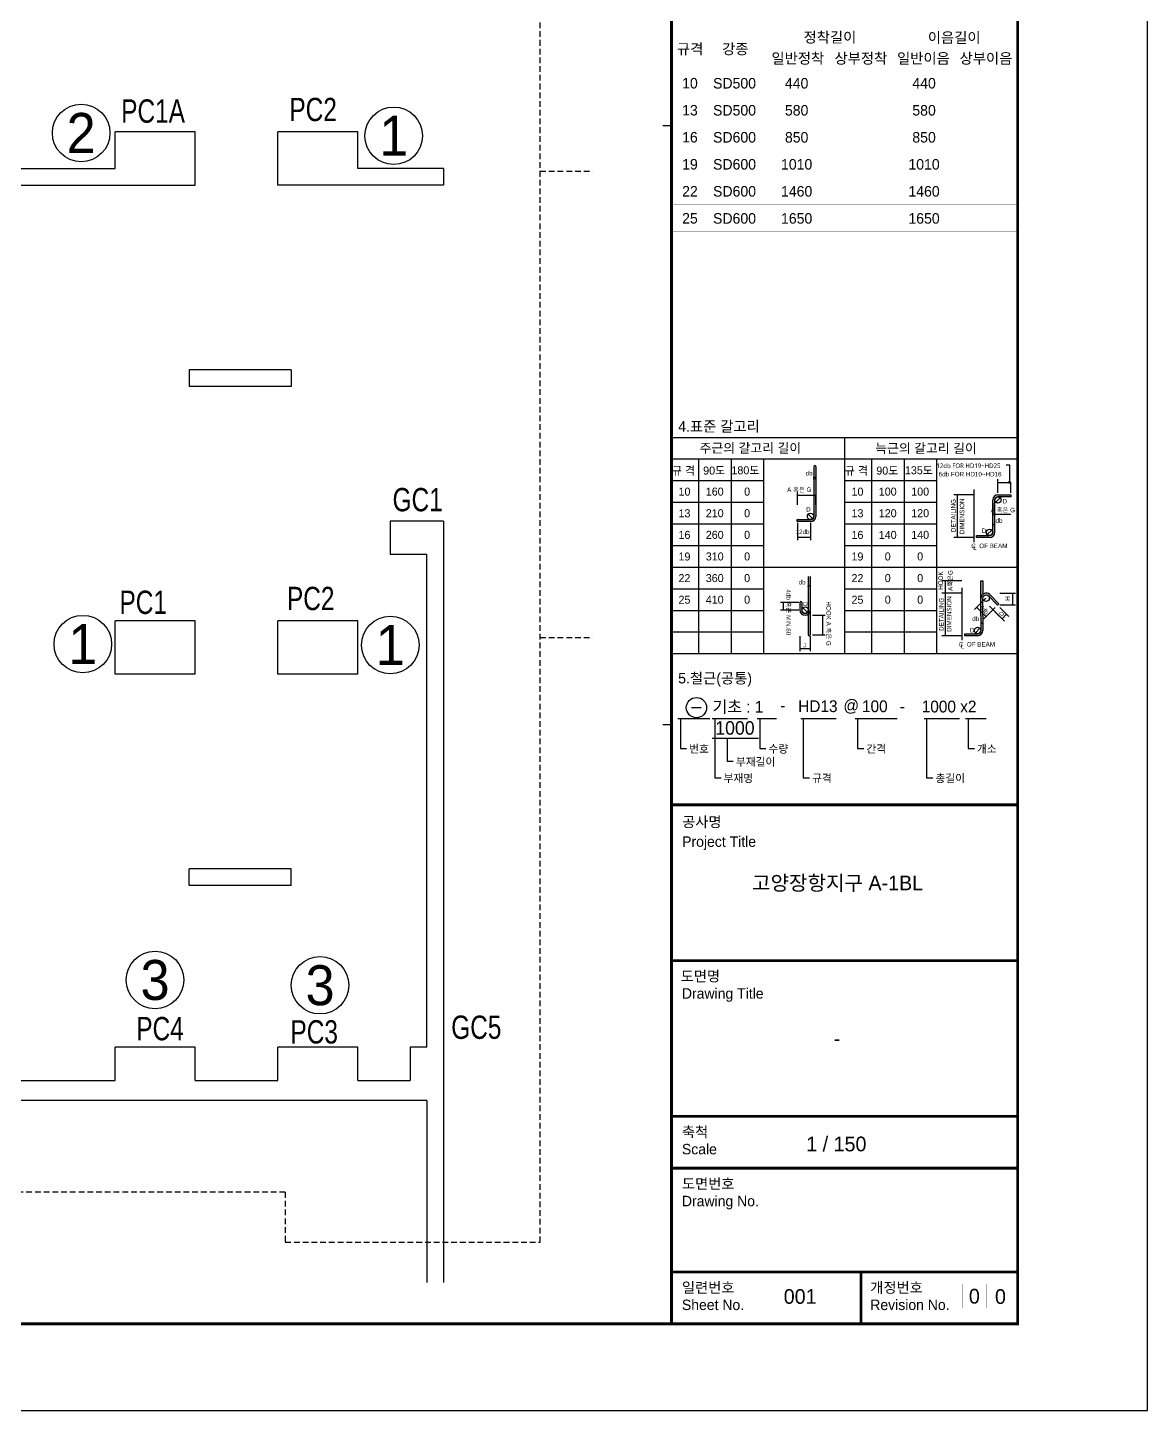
# Model space of a CAD drawing. Header units: millimetres. Extents: x 317501 to 2277231, y -321722 to 1186893.
# Drawn here: x 456216 to 473021, y -141942 to -121185 of the extents above; entities that cross this region are included whole.
import ezdxf
from ezdxf.enums import TextEntityAlignment as Align

# ---------------------------------------------------------------- set-up
doc = ezdxf.new("R2010")
doc.units = ezdxf.units.MM
doc.header["$LTSCALE"] = 57
doc.linetypes.add('XS-기초$0$HID', pattern=[2.3, 1.5, -0.8])
doc.layers.get('Defpoints').update_dxf_attribs({"color": 145})
for name, color, linetype in [('00', 7, 'Continuous'), ('AMAC-NO', 5, 'Continuous'), ('DIM', 7, 'Continuous'), ('XDIM', 7, 'Continuous'), ('XS-기초$0$기초꺽임', 4, 'XS-기초$0$HID'), ('기둥부호', 1, 'Continuous')]:
    doc.layers.add(name, color=color, linetype=linetype)
doc.styles.add('ARIAL', font='malgun.ttf')
doc.styles.add('HYULL', font='Dotum.ttf')
doc.styles.add('XRebarSheet', font='Hmkmrhd_0.ttf')
doc.styles.add('돋음', font='Dotum.ttf')
doc.dimstyles.new('NDIM', dxfattribs={"dimtxt": 3, "dimasz": 1.5, "dimexe": 2, "dimexo": 2, "dimgap": 1, "dimtad": 1, "dimdec": 0, "dimdsep": 46, "dimlunit": 6, "dimtxsty": 'ARIAL', "dimblk": 'DOT', "dimcen": 1, "dimclrd": 256, "dimclre": 7, "dimclrt": 3, "dimadec": 0, "dimazin": 0, "dimtfac": 1, "dimtdec": 0, "dimtix": 1, "dimtmove": 2, "dimatfit": 3, "dimldrblk": 'DOT', "dimfxl": 0, "dimtvp": 1, "dimtolj": 1, "dimlwd": -1, "dimlwe": -1, "dimarcsym": 0})

# ---------------------------------------------------------------- blocks, each defined once
blk = doc.blocks.new('szdhdte')
at = {"layer": 'DIM', "color": 5}
for p, q in [((16195, 3695), (16195, 4245)), ((17395, 4245), (16195, 4245)), ((17395, 3445), (17395, 4245)), ((18640, 3445), (18640, 4245)), ((19840, 4245), (18640, 4245)), ((19840, 3695), (19840, 4245)), ((13560, 3695), (16195, 3695)), ((21125, 3695), (19840, 3695)), ((21125, 3695), (21125, 3445)), ((11700, 3445), (17395, 3445)), ((21125, 3445), (18640, 3445)), ((18840, 675), (17305, 675)), ((17305, 675), (17305, 425)), ((18840, 675), (18840, 425)), ((18840, 425), (17305, 425)), ((20325, -1595), (20325, -2095)), ((21125, -1595), (20325, -1595)), ((21125, -1595), (21125, -13028)), ((20325, -2095), (20875, -2095)), ((20875, -9495), (20875, -2095)), ((16195, -3895), (16195, -3095)), ((17395, -3095), (16195, -3095)), ((17395, -3895), (17395, -3095)), ((18640, -3895), (18640, -3095)), ((19840, -3095), (18640, -3095)), ((19840, -3895), (19840, -3095)), ((17395, -3895), (16195, -3895)), ((19840, -3895), (18640, -3895)), ((18840, -6815), (17305, -6815)), ((17305, -7065), (17305, -6815)), ((18840, -7065), (18840, -6815)), ((18840, -7065), (17305, -7065)), ((16195, -9995), (16195, -9495)), ((17395, -9495), (16195, -9495)), ((17395, -9995), (17395, -9495)), ((19840, -9495), (18640, -9495)), ((18640, -9995), (18640, -9495)), ((19840, -9995), (19840, -9495)), ((20625, -9495), (20625, -9995)), ((20875, -9495), (20625, -9495)), ((13560, -9995), (16195, -9995)), ((17395, -9995), (18640, -9995)), ((19840, -9995), (20625, -9995)), ((20875, -10295), (6025, -10295)), ((20875, -10295), (20875, -13028))]:
    blk.add_line(p, q, dxfattribs=at)
at = {"layer": 'XS-기초$0$기초꺽임', "color": 8}
for p, q in [((22575, -12420), (22575, 18735)), ((18750, -11670), (11120, -11670)), ((18750, -11670), (18750, -12420)), ((18750, -12420), (22575, -12420))]:
    blk.add_line(p, q, dxfattribs=at)
for points in [[(22575, 3655), (23362, 3655)], [(22575, -3345), (23362, -3345)]]:
    blk.add_lwpolyline(points, dxfattribs=at)
blk = doc.blocks.new('_Dot')
at = {"color": 0, "linetype": 'ByBlock', "lineweight": -2}
blk.add_line((-0.5, 0), (-1, 0), dxfattribs=at)
at = {"color": 0, "linetype": 'ByBlock', "const_width": 0.5}
blk.add_lwpolyline([(-0.25, 0, 1), (0.25, 0, 1)], format="xyb", close=True, dxfattribs=at)
blk = doc.blocks.new('*D39')
at = {"color": 7, "transparency": 16777216}
for p, q in [((80432, 20451), (80432, 20463)), ((80477, 20451), (80477, 20463))]:
    blk.add_line(p, q, dxfattribs=at)
at = {"transparency": 16777216}
blk.add_line((80433, 20461), (80475, 20461), dxfattribs=at)
at = {"layer": 'Defpoints', "color": 0, "transparency": 16777216}
for p in [(80432, 20449), (80477, 20461), (80477, 20449)]:
    blk.add_point(p, dxfattribs=at)
at = {"transparency": 16777216, "xscale": 1.5, "yscale": 1.5, "zscale": 1.5, "rotation": 180}
blk.add_blockref('_Dot', (80432, 20461), dxfattribs=at)
at = {"transparency": 16777216, "xscale": 1.5, "yscale": 1.5, "zscale": 1.5}
blk.add_blockref('_Dot', (80477, 20461), dxfattribs=at)
blk = doc.blocks.new('*D40')
at = {"color": 7, "transparency": 16777216}
for p, q in [((76172, 19024), (76172, 19045)), ((76217, 19024), (76217, 19045))]:
    blk.add_line(p, q, dxfattribs=at)
at = {"transparency": 16777216}
blk.add_line((76215, 19043), (76174, 19043), dxfattribs=at)
at = {"layer": 'Defpoints', "color": 0, "transparency": 16777216}
for p in [(76172, 19043), (76172, 19022), (76217, 19022)]:
    blk.add_point(p, dxfattribs=at)
at = {"transparency": 16777216, "xscale": 1.5, "yscale": 1.5, "zscale": 1.5, "rotation": 180}
blk.add_blockref('_Dot', (76172, 19043), dxfattribs=at)
at = {"transparency": 16777216, "xscale": 1.5, "yscale": 1.5, "zscale": 1.5}
blk.add_blockref('_Dot', (76217, 19043), dxfattribs=at)
blk = doc.blocks.new('*D41')
at = {"transparency": 16777216}
blk.add_line((80158, 18181), (80199, 18181), dxfattribs=at)
at = {"layer": 'Defpoints', "color": 0, "transparency": 16777216}
for p in [(80156, 18181), (80201, 18181), (80201, 18181)]:
    blk.add_point(p, dxfattribs=at)
at = {"transparency": 16777216, "xscale": 1.5, "yscale": 1.5, "zscale": 1.5, "rotation": 180}
blk.add_blockref('_Dot', (80156, 18181), dxfattribs=at)
at = {"transparency": 16777216, "xscale": 1.5, "yscale": 1.5, "zscale": 1.5}
blk.add_blockref('_Dot', (80201, 18181), dxfattribs=at)
blk = doc.blocks.new('dhs_sheet2e')
h = blk.add_hatch(color=256)
edge = h.paths.add_edge_path()
edge.add_line((76299, 21797), (76299, 20646.2))
edge.add_arc((76224.2, 20646.2), 74.7, -90, 0, ccw=False)
edge.add_line((76224.2, 20571.5), (75925.3, 20571.5))
edge.add_arc((75925.3, 20549.1), 22.4, 90, 270)
edge.add_line((75925.3, 20526.7), (76224.2, 20526.7))
edge.add_arc((76224.2, 20646.2), 119.6, 270, 360)
edge.add_line((76343.8, 20646.2), (76343.8, 21797))
edge.add_arc((76321.4, 21797), 22.4, 0, 180)
blk.add_hatch(color=256).paths.add_polyline_path([(80850.3, 21144.3), (80551.4, 21144.3, 0.4142136), (80431.9, 21024.7), (80431.9, 20621.2), (80431.9, 20277.5, -0.4142136), (80357.1, 20202.7), (80058.2, 20202.7), (80058.2, 20157.9), (80357.1, 20157.9, 0.4142136), (80476.7, 20277.5), (80476.7, 20621.2), (80476.7, 21024.7, -0.4142136), (80551.4, 21099.4), (80850.3, 21099.4)])
h = blk.add_hatch(color=256)
h.paths.add_polyline_path([(76216.8, 18481.2, -0.2277351), (76172, 18387.9), (76172, 17913.3, 1), (76216.8, 17913.3)])
h.paths.add_polyline_path([(76216.8, 19258.4, 1), (76172, 19258.4), (76172, 18481.2, -0.1833618), (76153.2, 18431.7, -0.6790836), (76150.1, 18423.9, -0.2067221), (76146.9, 18425.3, -0.6466922), (76022.6, 18481.2), (76022.6, 18660.6, 1), (75977.7, 18660.6), (75977.7, 18481.2, 1), (76216.8, 18481.2)])
h.paths.add_polyline_path([(76153.2, 18431.7, -0.0300135), (76146.9, 18425.3, 0.2067221), (76150.1, 18423.9, 0.6790836)], flags=17)
h = blk.add_hatch(color=256)
h.paths.add_polyline_path([(80200.9, 19160.1), (80156.1, 19160.1), (80156.1, 18756.6, -0.2277351), (80200.9, 18850)])
h.paths.add_polyline_path([(80156.1, 18756.6), (80156.1, 18353.1), (80156.1, 18009.4, -0.4142136), (80081.4, 17934.7), (79782.5, 17934.7), (79782.5, 17889.8), (80081.4, 17889.8, 0.4142136), (80200.9, 18009.4), (80200.9, 18353.1), (80200.9, 18756.6, -0.6681786), (80328.5, 18809.5), (80539.9, 18598.1), (80571.6, 18629.8), (80360.2, 18841.2, 0.6681786)])
at = {"color": 7}
for p, q in [((73013.1, 29664.7), (72813.3, 29664.7)), ((80551.4, 21191.6), (80551.4, 21507.4)), ((80850.3, 21191.6), (80850.3, 21435)), ((76343.8, 20916), (76343.8, 21141.7)), ((79996, 21144.3), (79533, 21144.3)), ((80431.9, 20947.5), (80431.9, 20685.3)), ((79996, 20157.9), (79533, 20157.9)), ((79720.2, 19160.1), (79257.5, 19160.1)), ((79720.2, 18876.2), (79257.5, 18876.2)), ((79720.2, 18876.2), (79257.5, 18876.2)), ((80591.1, 18876.2), (80958.3, 18876.2)), ((75953.1, 18660.6), (75532.2, 18660.6)), ((80273.9, 18754.9), (80011.4, 18492.3)), ((80485.3, 18543.5), (80222.7, 18281)), ((80591.1, 18607.2), (80958.3, 18607.2)), ((80594.5, 18543.5), (80804.2, 18333.8)), ((75953.1, 18481.2), (75532.2, 18481.2)), ((76270.6, 18361.7), (76562.3, 18361.7)), ((80488.8, 18437.8), (80698.5, 18228.1)), ((76270.6, 17913.3), (76562.3, 17913.3)), ((79720.2, 17885.5), (79257.5, 17885.5)), ((75977.7, 17876.9), (75977.7, 17530.5)), ((76216.8, 17876.9), (76216.8, 17530.5)), ((73477.6, 16230.5), (73697, 16230.5)), ((73013.1, 15831.2), (72813.3, 15831.2))]:
    blk.add_line(p, q, dxfattribs=at)
at = {"color": 7, "ltscale": 2}
for p, q in [((73013.1, 22471.6), (81003.6, 22471.6)), ((77008.3, 22471.6), (77008.3, 17477.6)), ((73013.1, 21972.2), (81003.6, 21972.2)), ((73637.3, 21972.2), (73637.3, 17477.6)), ((74386.4, 21972.2), (74386.4, 17477.6)), ((75135.6, 21972.2), (75135.6, 17477.6)), ((77632.6, 21972.2), (77632.6, 17477.6)), ((78381.7, 21972.2), (78381.7, 17477.6)), ((79130.8, 21972.2), (79130.8, 17477.6)), ((73013.1, 21472.8), (75135.6, 21472.8)), ((77008.3, 21472.8), (79130.8, 21472.8)), ((75135.6, 19475.2), (77008.3, 19475.2)), ((79130.8, 19475.2), (81003.6, 19475.2)), ((73013.1, 17477.6), (81003.6, 17477.6))]:
    blk.add_line(p, q, dxfattribs=at)
for p, q in [((76299, 21797), (76299, 20646.2)), ((76343.8, 21797), (76343.8, 20646.2)), ((80742.8, 21835.3), (80817.5, 21835.3)), ((80817.5, 21835.3), (80817.5, 21432.5)), ((80553.3, 21432.5), (80848.4, 21432.5)), ((79607.9, 21142.4), (79607.9, 20159.8)), ((80498.6, 20971.9), (80604.3, 21077.5)), ((80551.4, 21144.3), (80850.3, 21144.3)), ((80850.3, 21099.4), (80551.4, 21099.4)), ((80850.3, 21144.3), (80850.3, 21099.4)), ((80431.9, 20277.5), (80431.9, 21024.7)), ((80476.7, 20277.5), (80476.7, 21024.7)), ((75925.3, 20571.5), (76224.2, 20571.5)), ((76224.2, 20526.7), (75925.3, 20526.7)), ((76277.1, 20593.4), (76171.4, 20699.1)), ((80835.3, 20687.8), (80431.9, 20687.8)), ((80058.2, 20202.7), (80357.1, 20202.7)), ((80058.2, 20157.9), (80058.2, 20202.7)), ((80357.1, 20157.9), (80058.2, 20157.9)), ((80304.3, 20224.6), (80410, 20330.3)), ((76172, 19258.4), (76172, 18481.2)), ((76216.8, 19258.4), (76216.8, 18481.2)), ((79332.2, 19158.3), (79332.2, 18878.1)), ((79332.2, 18874.3), (79332.2, 17887.4)), ((80360.2, 18841.2), (80571.6, 18629.8)), ((80883.4, 18874.3), (80883.4, 18609.1)), ((75592.1, 18659.1), (75592.1, 18482.7)), ((75977.7, 18660.6), (75977.7, 18481.2)), ((76022.6, 18660.6), (76022.6, 18481.2)), ((76150.1, 18428.4), (76044.4, 18534.1)), ((80065.6, 18544), (80274.3, 18335.3)), ((80156.1, 18353.1), (80156.1, 18756.6)), ((80200.9, 18353.1), (80200.9, 18756.6)), ((80328.5, 18809.5), (80539.9, 18598.1)), ((80357.7, 18568.9), (80698.5, 18228.1)), ((80539.9, 18598.1), (80571.6, 18629.8)), ((76502.4, 18360.2), (76502.4, 17914.8)), ((80156.1, 18353.1), (80156.1, 18009.4)), ((80200.9, 18353.1), (80200.9, 18009.4)), ((80749.9, 18385.4), (80646.9, 18282.4)), ((79782.5, 17889.8), (79782.5, 17934.7)), ((79782.5, 17934.7), (80081.4, 17934.7)), ((80081.4, 17889.8), (79782.5, 17889.8)), ((80028.6, 17956.6), (80134.2, 18062.2)), ((76215.3, 17590.4), (75979.2, 17590.4))]:
    blk.add_line(p, q)
at = {"color": 1}
for p, q in [((76299, 21501), (76299, 21548.4)), ((76342.3, 21546.4), (76300.5, 21546.4)), ((76343.8, 21501), (76343.8, 21548.4)), ((75925.3, 20916), (75925.3, 21199.6)), ((75926.8, 21139.7), (76342.3, 21139.7)), ((75925.3, 20500.1), (75925.3, 20098.9)), ((76224.2, 20500.1), (76224.2, 20098.9)), ((76222.7, 20158.9), (75926.8, 20158.9))]:
    blk.add_line(p, q, dxfattribs=at)
at = {"linetype": 'Continuous'}
for p, q in [((79998.5, 20053.3), (79998.5, 21263.8)), ((79722.7, 17785.2), (79722.7, 18995.8))]:
    blk.add_line(p, q, dxfattribs=at)
at = {"color": 4}
for p, q in [((80156.1, 19160.1), (80200.9, 19160.1)), ((80156.1, 18756.6), (80156.1, 19160.1)), ((80200.9, 19160.1), (80200.9, 18850)), ((76172, 18387.9), (76172, 17913.3)), ((76216.8, 18481.2), (76216.8, 17913.3))]:
    blk.add_line(p, q, dxfattribs=at)
at = {"color": 1, "ltscale": 2}
for p, q in [((73160.8, 15979.6), (73897.2, 15979.6)), ((73217.3, 15979.6), (73217.3, 15288.3)), ((73955, 15979.6), (74769.1, 15979.6)), ((74011.5, 15979.6), (74011.5, 14611.4)), ((74992, 15979.6), (75438.1, 15979.6)), ((75048.5, 15979.6), (75048.5, 15288.3)), ((75998.4, 15979.6), (76812.5, 15979.6)), ((76054.9, 15979.6), (76054.9, 14611.4)), ((77253.2, 15979.6), (78222.3, 15979.6)), ((77309.7, 15979.6), (77309.7, 15288.3)), ((78846.9, 15979.6), (79661, 15979.6)), ((78903.4, 15979.6), (78903.4, 14611.4)), ((79804.8, 15979.6), (80281.2, 15979.6)), ((79861.3, 15979.6), (79861.3, 15288.3)), ((73955, 15525.5), (75020.4, 15525.5)), ((74296, 15525.5), (74296, 14991.1)), ((73217.3, 15288.3), (73361.3, 15288.3)), ((75048.5, 15288.3), (75192.5, 15288.3)), ((77309.7, 15288.3), (77453.7, 15288.3)), ((79861.3, 15288.3), (80005.3, 15288.3)), ((74296, 14991.1), (74440, 14991.1)), ((74011.5, 14611.4), (74155.5, 14611.4)), ((76054.9, 14611.4), (76198.9, 14611.4)), ((78903.4, 14611.4), (79047.4, 14611.4))]:
    blk.add_line(p, q, dxfattribs=at)
at = {"color": 30}
for p, q in [((73013.1, 6791.9), (81003.6, 6791.9)), ((73013.1, 5593.3), (81003.6, 5593.3)), ((73013.1, 3196.2), (81003.6, 3196.2))]:
    blk.add_line(p, q, dxfattribs=at)
at = {"color": 7}
blk.add_lwpolyline([(84000, 0), (84000, 59329.4), (0, 59329.4), (0, 0)], close=True, dxfattribs=at)
at = {"color": 30, "const_width": 64.9}
blk.add_lwpolyline([(81003.6, 57331.7), (2996.4, 57331.7), (2996.4, 1997.6), (81003.6, 1997.6)], close=True, dxfattribs=at)
for points in [[(73013.1, 1997.6), (73013.1, 57331.7)], [(73013.1, 13983.4), (81003.6, 13983.4)], [(73013.1, 10387.6), (81003.6, 10387.6)], [(73013.1, 6791.9), (81003.6, 6791.9)], [(73013.1, 5593.3), (81003.6, 5593.3)], [(73013.1, 3196.2), (81003.6, 3196.2)], [(77390.2, 1997.6), (77390.2, 3196.2)]]:
    blk.add_lwpolyline(points, dxfattribs=at)
at = {"color": 7, "const_width": 1.25}
for points in [[(73013.1, 31920), (81003.6, 31920)], [(73839.2, 31920), (73839.2, 23480)], [(75231.7, 31920), (75231.7, 23480)], [(78117.6, 31920), (78117.6, 23480)], [(75231.7, 31445.6), (81003.6, 31445.6)], [(76674.7, 31445.6), (76674.7, 23480)], [(79560.6, 31445.6), (79560.6, 23480)], [(73013.1, 30971.1), (81003.6, 30971.1)], [(73013.1, 30346.9), (81003.6, 30346.9)], [(73013.1, 29722.6), (81003.6, 29722.6)], [(73013.1, 29098.3), (81003.6, 29098.3)], [(73013.1, 28474.1), (81003.6, 28474.1)], [(73013.1, 27849.8), (81003.6, 27849.8)], [(73013.1, 27225.6), (81003.6, 27225.6)], [(73013.1, 26601.3), (81003.6, 26601.3)], [(73013.1, 25977.1), (81003.6, 25977.1)], [(73013.1, 25352.8), (81003.6, 25352.8)], [(73013.1, 24728.5), (81003.6, 24728.5)], [(73013.1, 24104.3), (81003.6, 24104.3)], [(73013.1, 23480), (81003.6, 23480)]]:
    blk.add_lwpolyline(points, dxfattribs=at)
at = {"ltscale": 2, "const_width": 1.25}
for points in [[(73013.1, 31595.4), (73013.1, 23480)], [(81003.6, 23480), (81003.6, 31595.4)]]:
    blk.add_lwpolyline(points, dxfattribs=at)
at = {"color": 1, "ltscale": 2, "const_width": 1.87}
for points in [[(79725.1, 2916.8), (79725.1, 2355), (80286.9, 2355), (80286.9, 2916.8), (79725.1, 2916.8)], [(80321.3, 2916.8), (80321.3, 2355), (80883.1, 2355), (80883.1, 2916.8), (80321.3, 2916.8)]]:
    blk.add_lwpolyline(points, dxfattribs=at)
for centre, radius in [((80817.5, 21432.5), 22.4), ((80817.5, 21432.5), 11.2), ((80551.4, 21024.7), 74.7), ((80604.3, 21077.5), 4.48), ((80498.6, 20971.9), 4.48), ((76171.4, 20699.1), 4.48), ((76277.1, 20593.4), 4.48), ((80357.1, 20277.5), 74.7), ((80304.3, 20224.6), 4.48), ((80410, 20330.3), 4.48), ((76044.4, 18534.1), 4.48), ((80275.7, 18756.6), 74.7), ((76150.1, 18428.4), 4.48), ((80081.4, 18009.4), 74.7), ((80028.6, 17956.6), 4.48), ((80134.2, 18062.2), 4.48)]:
    blk.add_circle(centre, radius)
at = {"color": 4}
for centre in [(76224.2, 20646.2), (76097.3, 18481.2)]:
    blk.add_circle(centre, 74.7, dxfattribs=at)
at = {"color": 7, "linetype": 'Continuous'}
blk.add_circle((73588.4, 16228.7), 234.1, dxfattribs=at).dxf.unprotected_set("ltscale", 0)
for centre, radius, start, end in [((76321.4, 21797), 22.4, 0, 180), ((80551.4, 21024.7), 119.6, 90, 180), ((80551.4, 21024.7), 74.7, 90, 180), ((75925.3, 20549.1), 22.4, 90, 270), ((76224.2, 20646.2), 119.6, 270, 0), ((76224.2, 20646.2), 74.7, 270, 0), ((80357.1, 20277.5), 74.7, 270, 0), ((80357.1, 20277.5), 119.6, 270, 0), ((80275.7, 18756.6), 119.6, 45, 180), ((76000.1, 18660.6), 22.4, 0, 180), ((76097.3, 18481.2), 119.6, 180, 0), ((76097.3, 18481.2), 74.7, 180, 0), ((80081.4, 18009.4), 119.6, 270, 0), ((80081.4, 18009.4), 74.7, 270, 0)]:
    blk.add_arc(centre, radius, start, end)
at = {"color": 4}
blk.add_arc((76194.4, 17913.3), 22.4, 180, 0, dxfattribs=at)
at = {"color": 1, "rotation": 180}
for p, xscale, yscale, zscale in [((76299, 21546.4), 1.5, 1.5, 1.5), ((75925.3, 21139.7), 11.98573127229489, 11.98573127229489, 11.98573127229489), ((75925.3, 20158.9), 11.98573127229489, 11.98573127229489, 11.98573127229489)]:
    blk.add_blockref('_Dot', p, dxfattribs=dict(at, xscale=xscale, yscale=yscale, zscale=zscale))
at = {"color": 1}
for p, xscale, yscale, zscale in [((76343.8, 21546.4), 1.5, 1.5, 1.5), ((76343.8, 21139.7), 1.498216409036861, 1.498216409036861, 1.498216409036861), ((76224.2, 20158.9), 11.98573127229489, 11.98573127229489, 11.98573127229489)]:
    blk.add_blockref('_Dot', p, dxfattribs=dict(at, xscale=xscale, yscale=yscale, zscale=zscale))
for p, xscale, yscale, zscale, rotation in [((80551.4, 21432.5), 14.98216409036861, 14.98216409036861, 14.98216409036861, 180), ((79607.9, 21144.3), 14.98216409036861, 14.98216409036861, 14.98216409036861, 90), ((80431.9, 20687.8), 14.98216409036861, 14.98216409036861, 14.98216409036861, 180), ((79607.9, 20157.9), 14.98216409036861, 14.98216409036861, 14.98216409036861, 270), ((79332.2, 19160.1), 14.98216409036861, 14.98216409036861, 14.98216409036861, 90), ((79332.2, 18876.2), 14.98216409036861, 14.98216409036861, 14.98216409036861, 90), ((79332.2, 18876.2), 1.872770511296076, 1.872770511296076, 1.872770511296076, 270), ((80883.4, 18876.2), 14.98216409036861, 14.98216409036861, 14.98216409036861, 90), ((75592.1, 18660.6), 11.98573127229489, 11.98573127229489, 11.98573127229489, 90), ((80064, 18545), 14.98216409036861, 14.98216409036861, 14.98216409036861, 135.0000000000825), ((80883.4, 18607.2), 14.98216409036861, 14.98216409036861, 14.98216409036861, 270), ((75592.1, 18481.2), 11.98573127229489, 11.98573127229489, 11.98573127229489, 270), ((76502.4, 18361.7), 11.98573127229489, 11.98573127229489, 11.98573127229489, 90), ((80275.7, 18333.9), 14.98216409036861, 14.98216409036861, 14.98216409036861, 315.0000000000825), ((80645.5, 18281.1), 14.98216409036861, 14.98216409036861, 14.98216409036861, 225.0000000002524), ((80751.2, 18386.8), 14.98216409036861, 14.98216409036861, 14.98216409036861, 45.00000000025245), ((76502.4, 17913.3), 11.98573127229489, 11.98573127229489, 11.98573127229489, 270), ((79332.2, 17885.5), 14.98216409036861, 14.98216409036861, 14.98216409036861, 270), ((75977.7, 17590.4), 11.98573127229489, 11.98573127229489, 11.98573127229489, 180)]:
    blk.add_blockref('_Dot', p, dxfattribs=dict(xscale=xscale, yscale=yscale, zscale=zscale, rotation=rotation))
for p, xscale, yscale, zscale in [((80850.3, 21432.5), 1.872770511296076, 1.872770511296076, 1.872770511296076), ((80850.3, 20687.8), 14.98216409036861, 14.98216409036861, 14.98216409036861), ((76216.8, 17590.4), 11.98573127229489, 11.98573127229489, 11.98573127229489)]:
    blk.add_blockref('_Dot', p, dxfattribs=dict(xscale=xscale, yscale=yscale, zscale=zscale))
at = {"color": 3}
for s, height, style, p in [('규격', 242.71, 'XRebarSheet', (73138.4, 31320.7)), ('강종', 242.71, 'XRebarSheet', (74182, 31320.7)), ('주근의 갈고리 길이', 217.47, 'XRebarSheet', (73661.6, 22115.7)), ('늑근의 갈고리 길이', 217.47, 'XRebarSheet', (77716.4, 22111.4)), ('규 격', 184.85, 'XRebarSheet', (73024.7, 21609.3)), ('90도', 184.85, 'XRebarSheet', (73743.9, 21612.7)), ('180도', 184.85, 'XRebarSheet', (74396.5, 21618.3)), ('규 격', 184.85, 'XRebarSheet', (77015.8, 21609.3)), ('90도', 184.85, 'XRebarSheet', (77741.9, 21610.8)), ('135도', 184.85, 'XRebarSheet', (78402.8, 21618.5)), ('기초 : 1', 271.84, 'HYULL', (73958.2, 16112.5)), ('HD13', 271.84, 'HYULL', (75937.6, 16126.4)), ('@', 271.8, 'HYULL', (76981.9, 16143.6)), ('100', 271.84, 'HYULL', (77410.5, 16124.9)), ('1000 x2', 271.84, 'HYULL', (78789.8, 16118.6)), ('-', 271.8, 'HYULL', (75524.6, 16143.6)), ('-', 271.8, 'HYULL', (78283.3, 16120.3)), ('번호', 181.22, 'XRebarSheet', (73421.4, 15184.8)), ('수량', 181.22, 'XRebarSheet', (75252.6, 15184.8)), ('간격', 181.22, 'XRebarSheet', (77513.8, 15184.8)), ('개소', 181.22, 'XRebarSheet', (80065.4, 15184.8)), ('부재길이', 181.22, 'XRebarSheet', (74500.1, 14887.6)), ('부재명', 181.22, 'XRebarSheet', (74215.6, 14507.8)), ('규격', 181.22, 'XRebarSheet', (76259, 14507.8)), ('총길이', 181.22, 'XRebarSheet', (79107.5, 14507.8))]:
    blk.add_text(s, height=height, dxfattribs=dict(at, style=style)).set_placement(p)
at = {"color": 7, "style": 'XRebarSheet'}
for s, p in [('4.표준 갈고리', (73168.2, 22602.8)), ('5.철근(공통)', (73167, 16788))]:
    blk.add_text(s, height=242.71, dxfattribs=at).set_placement(p)
for s, height, style, p in [('12db FOR HD19~HD25', 104.875, 'ARIAL', (79128.8, 21763.4)), ('db', 104.88, 'HYULL', (76110.6, 21591.3)), ('6db FOR HD10~HD16', 104.875, 'HYULL', (79181.1, 21570.1)), ('A 혹은 G', 104.88, 'HYULL', (75682.6, 21210.1)), ('D', 104.9, 'HYULL', (76121.8, 20758.8)), ('A 혹은 G', 104.88, 'HYULL', (80384, 20740.7)), ('D', 104.9, 'HYULL', (80656, 20944.7)), ('db', 104.88, 'HYULL', (80494.6, 20497.1)), ('12db', 104.88, 'HYULL', (75877.3, 20236.3)), ('D', 104.9, 'HYULL', (80177.8, 20262.8)), ('C  OF BEAM', 104.88, 'HYULL', (79933.3, 19912.7)), ('L', 104.9, 'HYULL', (79978.2, 19870.3)), ('db', 104.88, 'HYULL', (75947.2, 19073.7)), ('db', 104.88, 'HYULL', (79955.9, 18229.1)), ('D', 104.9, 'HYULL', (79902.1, 17964.6)), ('J', 104.9, 'HYULL', (76052.4, 17620.3)), ('C  OF BEAM', 104.88, 'HYULL', (79646.6, 17640.3)), ('L', 104.9, 'HYULL', (79691.4, 17597.9))]:
    blk.add_text(s, height=height, dxfattribs=dict(style=style)).set_placement(p)
at = {"style": 'HYULL'}
for s, height, rotation, p in [('DETAILING', 104.88, 90, (79572.8, 20283)), ('DIMENSION', 104.88, 90, (79773.2, 20238.9)), ('HOOK', 104.88, 90, (79280.6, 18949.8)), ('A혹은G', 104.88, 90, (79503.2, 18925.5)), ('4db 혹은 MIN.60', 104.875, 270, (75662.8, 18959.9)), ('D', 104.9, 270, (76045.4, 18676.8)), ('HOOK A 혹은 G', 104.875, 270, (76588.8, 18683)), ('DETAILING', 104.88, 90, (79297.1, 18001.8)), ('DIMENSION', 104.88, 90, (79475.3, 17979.8)), ('H', 104.9, 90, (80828.6, 18696.9))]:
    blk.add_text(s, height=height, rotation=rotation, dxfattribs=at).set_placement(p)
at = {"style": 'HYULL', "width": 0.8}
for s, height, rotation, p in [('6db', 104.88, 315, (80113.5, 18528.3)), ('D', 104.9, 45, (80638.1, 18324.3))]:
    blk.add_text(s, height=height, rotation=rotation, dxfattribs=at).set_placement(p)
at = {"color": 3, "linetype": 'Continuous', "style": 'HYULL'}
e = blk.add_text('1000', height=312.13, dxfattribs=at)
e.set_placement((74023.5, 15760.5), align=Align.MIDDLE_LEFT)
e.dxf.unprotected_set("ltscale", 0)
at = {"color": 7, "style": 'XRebarSheet'}
for s, height, p in [('공사명', 241.63, (73259, 13591.6)), ('Project Title', 241.632, (73259, 13135.1)), ('도면명', 241.63, (73225, 10028.1)), ('Drawing Title', 241.632, (73252.8, 9628.5)), ('축척', 241.63, (73252.8, 6432.3)), ('Scale', 241.63, (73252.8, 6032.8)), ('도면번호', 241.63, (73252.8, 5233.8)), ('Drawing No.', 241.632, (73252.8, 4834.2)), ('일련번호', 241.63, (73252.8, 2836.6)), ('개정번호', 241.63, (77602.3, 2836.6)), ('Sheet No.', 241.63, (73252.8, 2437.1)), ('Revision No.', 241.632, (77602.3, 2437.1))]:
    blk.add_text(s, height=height, dxfattribs=at).set_placement(p, align=Align.MIDDLE_LEFT)
for base, p1, p2, picture, middle in [((80476.7, 20461.4), (80431.9, 20449.3), (80476.7, 20449.3), '*D39', (80454.3, 20461.4)), ((76172, 19043.3), (76216.8, 19021.8), (76172, 19021.8), '*D40', (76194.4, 19043.3)), ((80200.9, 18181.3), (80156.1, 18181.3), (80200.9, 18181.3), '*D41', (80178.5, 18181.3))]:
    dim = blk.add_linear_dim(base=base, p1=p1, p2=p2, text=' ', dimstyle='NDIM')
    dim.commit()
    dim.dimension.update_dxf_attribs({"geometry": picture, "text_midpoint": middle})
blk = doc.blocks.new('sdhdtbhse')
at = {"color": 7, "ltscale": 2}
for p, q in [((54760, -28767), (56352, -28767)), ((57756, -28767), (59348, -28767)), ((54760, -29142), (56352, -29142)), ((57756, -29142), (59348, -29142)), ((54760, -29516), (56352, -29516)), ((57756, -29516), (59348, -29516)), ((54760, -29891), (56352, -29891)), ((57756, -29891), (59348, -29891)), ((54760, -30265), (56352, -30265)), ((57756, -30265), (59348, -30265)), ((54760, -30640), (56352, -30640)), ((57756, -30640), (59348, -30640)), ((54760, -31014), (56352, -31014)), ((57756, -31014), (59348, -31014))]:
    blk.add_line(p, q, dxfattribs=at)
at = {"color": 255, "xscale": 0.75, "yscale": 0.75, "zscale": 0.75}
blk.add_blockref('dhs_sheet2e', (0, -44497), dxfattribs=at)
at = {"color": 3, "style": 'XRebarSheet'}
for s, height, p in [('정착길이', 182, (57503, -20713)), ('이음길이', 182, (59655, -20719)), ('일반정착', 182, (56947, -21079)), ('상부정착', 182, (58039, -21079)), ('일반이음', 182, (59122, -21079)), ('상부이음', 182, (60205, -21079)), ('10', 182, (55079, -21509)), ('SD500', 182, (55851, -21510)), ('440', 182, (56927, -21510)), ('440', 182, (59133, -21510)), ('13', 182, (55079, -21977)), ('SD500', 182, (55851, -21978)), ('580', 182, (56927, -21978)), ('580', 182, (59133, -21978)), ('16', 182, (55079, -22445)), ('SD600', 182, (55851, -22446)), ('850', 182, (56927, -22446)), ('850', 182, (59133, -22446)), ('19', 182, (55079, -22913)), ('SD600', 182, (55851, -22914)), ('1010', 182, (56927, -22914)), ('1010', 182, (59133, -22914)), ('22', 182, (55079, -23381)), ('SD600', 182, (55851, -23382)), ('1460', 182, (56927, -23382)), ('1460', 182, (59133, -23382)), ('25', 182, (55079, -23849)), ('SD600', 182, (55851, -23851)), ('1650', 182, (56927, -23851)), ('1650', 182, (59133, -23851)), ('10', 138.6, (54984, -28584)), ('160', 138.6, (55508, -28583)), ('0', 139, (56069, -28583)), ('10', 138.6, (57980, -28584)), ('100', 138.6, (58504, -28583)), ('100', 138.6, (59066, -28583)), ('13', 138.6, (54984, -28958)), ('210', 138.6, (55508, -28957)), ('0', 139, (56069, -28957)), ('13', 138.6, (57980, -28958)), ('120', 138.6, (58504, -28957)), ('120', 138.6, (59066, -28957)), ('16', 138.6, (54984, -29333)), ('260', 138.6, (55508, -29332)), ('0', 139, (56069, -29332)), ('16', 138.6, (57980, -29333)), ('140', 138.6, (58504, -29332)), ('140', 138.6, (59066, -29332)), ('19', 138.6, (54984, -29707)), ('310', 138.6, (55508, -29706)), ('0', 139, (56069, -29706)), ('19', 138.6, (57980, -29707)), ('0', 139, (58504, -29706)), ('0', 139, (59066, -29706)), ('22', 138.6, (54984, -30082)), ('360', 138.6, (55508, -30081)), ('0', 139, (56069, -30081)), ('22', 138.6, (57980, -30082)), ('0', 139, (58504, -30081)), ('0', 139, (59066, -30081)), ('25', 138.6, (54984, -30456)), ('410', 138.6, (55508, -30455)), ('0', 139, (56069, -30455)), ('25', 138.6, (57980, -30456)), ('0', 139, (58504, -30455)), ('0', 139, (59066, -30455))]:
    blk.add_text(s, height=height, dxfattribs=at).set_placement(p, align=Align.MIDDLE_CENTER)
for s, p in [('고양장항지구 A-1BL', (57636, -35358)), ('-', (57626, -38055)), ('1 / 150', (57614, -39878)), ('0', (60004, -42520)), ('0', (60456, -42526))]:
    blk.add_text(s, height=255, dxfattribs=at).set_placement(p, align=Align.MIDDLE)
blk.add_text('001', height=254.8, dxfattribs=at).set_placement((56703, -42652))

msp = doc.modelspace()

# ---------------------------------------------------------------- linework, layer by layer
at = {"layer": 'AMAC-NO', "color": 2}
for centre in [(457018.6, -122765.3), (461710.4, -122808.4), (457043.7, -130439.4), (461658.4, -130452.5), (458127.8, -135480.8), (460604.7, -135559.4)]:
    msp.add_circle(centre, 431.9, dxfattribs=at)

# ---------------------------------------------------------------- block references
at = {"layer": '00'}
msp.add_blockref('szdhdte', (441332.4, -126995.9), dxfattribs=at)
at = {"layer": 'XDIM', "color": 4, "xscale": 0.8666666632494343, "yscale": 0.8666666632494343, "zscale": 0.8666666632494343}
msp.add_blockref('sdhdtbhse', (418420.9, -103377.5), dxfattribs=at)

# ---------------------------------------------------------------- texts
at = {"layer": 'AMAC-NO', "color": 2, "style": '돋음'}
for s, p in [('2', (457018.6, -122765.3)), ('1', (461710.4, -122808.4)), ('1', (457043.7, -130439.4)), ('1', (461658.4, -130452.5)), ('3', (458127.8, -135480.8)), ('3', (460604.7, -135559.4))]:
    msp.add_text(s, height=600, dxfattribs=at).set_placement(p, align=Align.MIDDLE_CENTER)
at = {"layer": '기둥부호', "color": 2, "style": '돋음', "width": 0.8}
for s, p in [('PC1A', (458098.2, -122436.6)), ('PC2', (460500.3, -122413.3)), ('PC1', (457950.4, -129811)), ('PC2', (460463.7, -129753.9)), ('PC4', (458202.2, -136211)), ('PC3', (460516.6, -136259.7))]:
    msp.add_text(s, height=350, dxfattribs=at).set_placement(p, align=Align.MIDDLE_CENTER)
at = {"layer": '기둥부호', "color": 3, "style": '돋음', "width": 0.8}
for s, p in [('GC1', (462069, -128270.1)), ('GC5', (462949.4, -136190.1))]:
    msp.add_text(s, height=350, dxfattribs=at).set_placement(p, align=Align.MIDDLE_CENTER)

doc.saveas('drawing.dxf')
